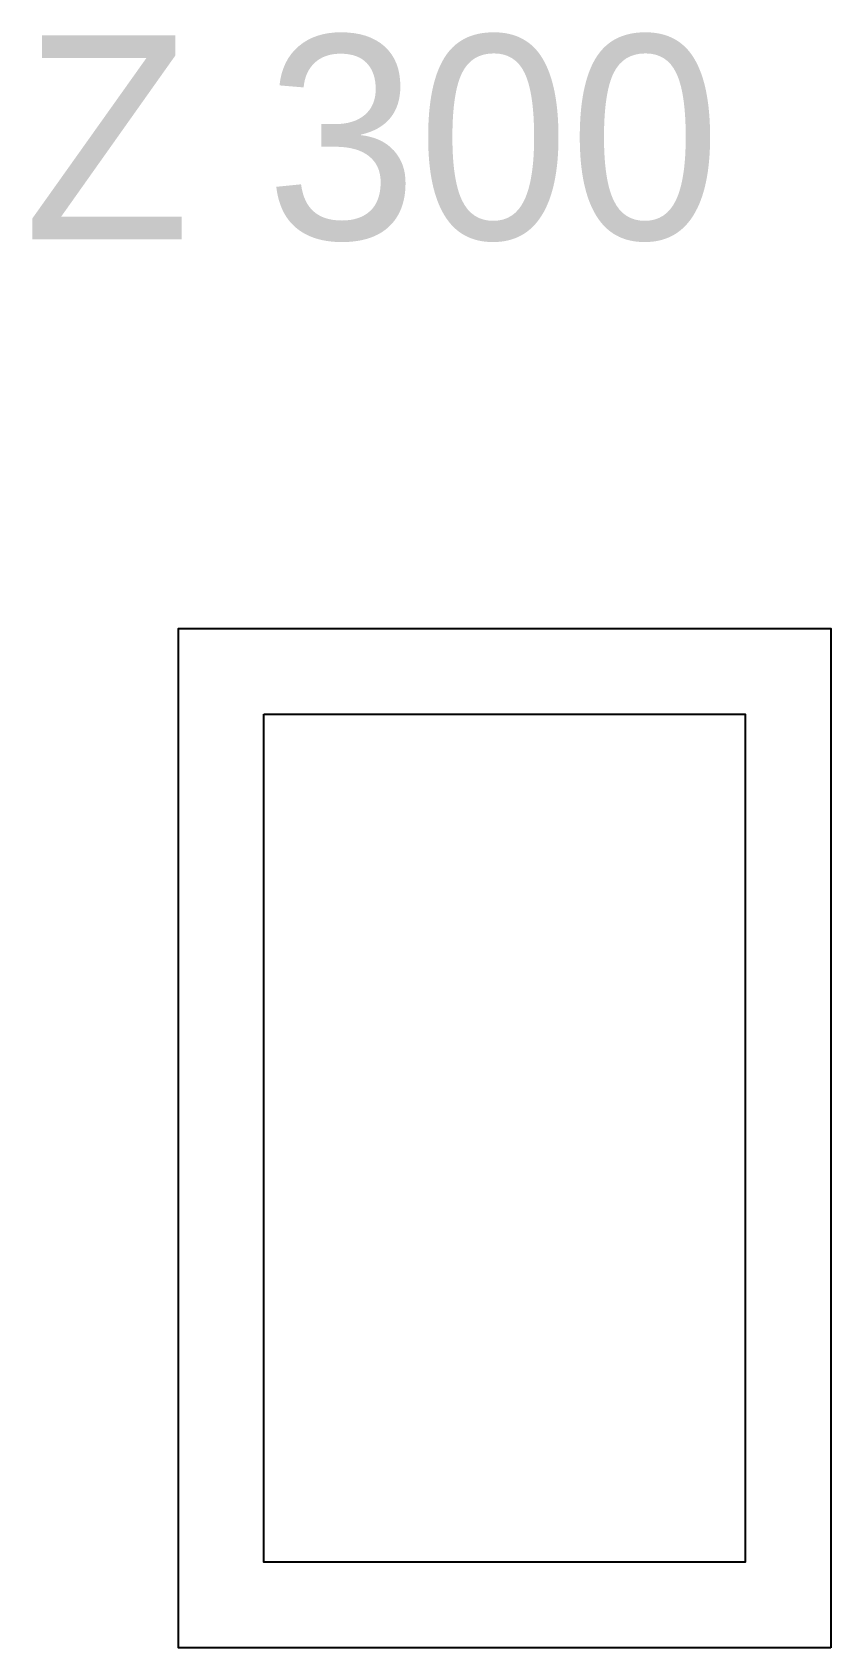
# Model space of a CAD drawing. Header units: millimetres. Extents: x -11.5 to 8.1, y -15.3 to 24.3.
import ezdxf

# ---------------------------------------------------------------- set-up
doc = ezdxf.new("R2010")
doc.units = ezdxf.units.MM
doc.header["$LTSCALE"] = 0.0125
doc.layers.add('Profil', color=7, linetype='Continuous')
doc.layers.add('Text_erfasst', color=3, linetype='Continuous')
doc.styles.add('gs25', font='gsimplex.shx', dxfattribs={"height": 25})

msp = doc.modelspace()

# ---------------------------------------------------------------- linework, layer by layer
at = {"layer": 'Profil'}
for points in [[(8.09, -15.311), (-7.91, -15.311), (-7.91, 9.689), (8.09, 9.689)], [(-5.81, 7.589), (5.99, 7.589), (5.99, -13.211), (-5.81, -13.211)]]:
    msp.add_lwpolyline(points, close=True, dxfattribs=at)

# ---------------------------------------------------------------- texts
at = {"layer": 'Text_erfasst', "style": 'gs25'}
msp.add_text('Z 300', height=5, dxfattribs=at).set_placement((-11.704, 19.237))

doc.saveas('drawing.dxf')
